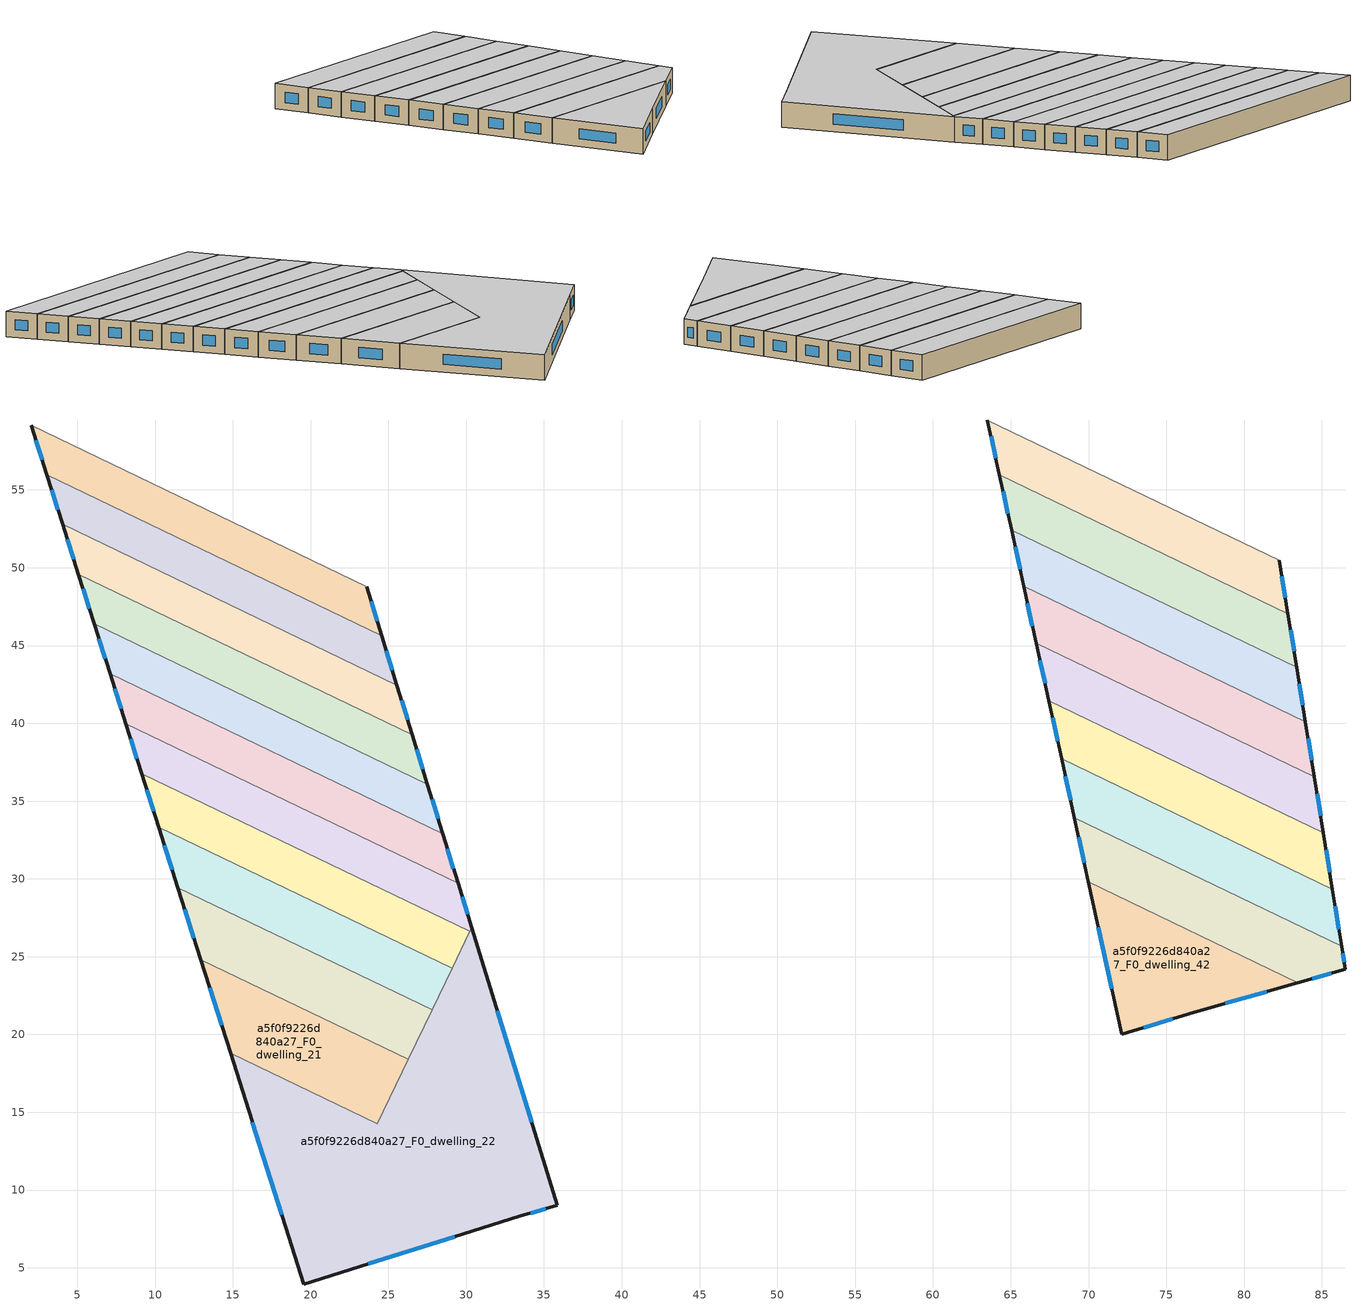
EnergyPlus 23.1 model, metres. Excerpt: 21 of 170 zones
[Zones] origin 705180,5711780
a5f0f9226d840a27_F0_dwelling_11
 floor ground (EU_floor_Construction): 23.6,48.79 24.57,45.62 3.05,55.97 2.04,59.16 z0
 wall outside (EU_wall_Construction): 24.57,45.62 23.6,48.79 / 2.04,59.16 3.05,55.97 z0:3
 wall to a5f0f9226d840a27_F0_dwelling_10 (EU_wall_Construction): 23.6,48.79 2.04,59.16 z0:3
 wall to a5f0f9226d840a27_F0_dwelling_12 (EU_wall_Construction): 3.05,55.97 24.57,45.62 z0:3
 window (EU_Window_Construction): 24.28,46.57 23.89,47.84 / 2.34,58.21 2.74,56.93 z0.9:2.1
 ceiling to a5f0f9226d840a27_F1_dwelling_11 (EU_floor_Construction): 24.57,45.62 23.6,48.79 2.04,59.16 3.05,55.97 z3
a5f0f9226d840a27_F0_dwelling_12
 floor ground (EU_floor_Construction): 24.57,45.62 25.55,42.45 4.06,52.79 3.05,55.97 z0
 wall outside (EU_wall_Construction): 25.55,42.45 24.57,45.62 / 3.05,55.97 4.06,52.79 z0:3
 wall to a5f0f9226d840a27_F0_dwelling_13 (EU_wall_Construction): 4.06,52.79 25.55,42.45 z0:3
 window (EU_Window_Construction): 25.26,43.4 24.87,44.67 / 3.35,55.02 3.76,53.74 z0.9:2.1
 ceiling to a5f0f9226d840a27_F1_dwelling_12 (EU_floor_Construction): 25.55,42.45 24.57,45.62 3.05,55.97 4.06,52.79 z3
a5f0f9226d840a27_F0_dwelling_13
 floor ground (EU_floor_Construction): 25.55,42.45 26.53,39.27 5.07,49.59 4.06,52.79 z0
 wall outside (EU_wall_Construction): 26.53,39.27 25.55,42.45 / 4.06,52.79 5.07,49.59 z0:3
 wall to a5f0f9226d840a27_F0_dwelling_14 (EU_wall_Construction): 5.07,49.59 26.53,39.27 z0:3
 window (EU_Window_Construction): 26.24,40.22 25.84,41.5 / 4.36,51.83 4.77,50.55 z0.9:2.1
 ceiling to a5f0f9226d840a27_F1_dwelling_13 (EU_floor_Construction): 26.53,39.27 25.55,42.45 4.06,52.79 5.07,49.59 z3
a5f0f9226d840a27_F0_dwelling_14
 floor ground (EU_floor_Construction): 26.53,39.27 27.51,36.09 6.09,46.39 5.07,49.59 z0
 wall outside (EU_wall_Construction): 27.51,36.09 26.53,39.27 / 5.07,49.59 6.09,46.39 z0:3
 wall to a5f0f9226d840a27_F0_dwelling_15 (EU_wall_Construction): 6.09,46.39 27.51,36.09 z0:3
 window (EU_Window_Construction): 27.22,37.04 26.82,38.32 / 5.38,48.64 5.78,47.35 z0.9:2.1
 ceiling to a5f0f9226d840a27_F1_dwelling_14 (EU_floor_Construction): 27.51,36.09 26.53,39.27 5.07,49.59 6.09,46.39 z3
a5f0f9226d840a27_F0_dwelling_15
 floor ground (EU_floor_Construction): 27.51,36.09 28.49,32.9 7.1,43.19 6.09,46.39 z0
 wall outside (EU_wall_Construction): 28.49,32.9 27.51,36.09 / 6.09,46.39 7.1,43.19 z0:3
 wall to a5f0f9226d840a27_F0_dwelling_16 (EU_wall_Construction): 7.1,43.19 28.49,32.9 z0:3
 window (EU_Window_Construction): 28.2,33.85 27.8,35.13 / 6.39,45.43 6.8,44.15 z0.9:2.1
 ceiling to a5f0f9226d840a27_F1_dwelling_15 (EU_floor_Construction): 28.49,32.9 27.51,36.09 6.09,46.39 7.1,43.19 z3
a5f0f9226d840a27_F0_dwelling_16
 floor ground (EU_floor_Construction): 28.49,32.9 29.47,29.71 8.12,39.98 7.1,43.19 z0
 wall outside (EU_wall_Construction): 29.47,29.71 28.49,32.9 / 7.1,43.19 8.12,39.98 z0:3
 wall to a5f0f9226d840a27_F0_dwelling_17 (EU_wall_Construction): 8.12,39.98 29.47,29.71 z0:3
 window (EU_Window_Construction): 29.18,30.66 28.79,31.94 / 7.41,42.23 7.82,40.94 z0.9:2.1
 ceiling to a5f0f9226d840a27_F1_dwelling_16 (EU_floor_Construction): 29.47,29.71 28.49,32.9 7.1,43.19 8.12,39.98 z3
a5f0f9226d840a27_F0_dwelling_17
 floor ground (EU_floor_Construction): 29.47,29.71 30.35,26.87 30.23,26.62 9.14,36.76 8.12,39.98 z0
 wall outside (EU_wall_Construction): 8.12,39.98 9.14,36.76 / 30.35,26.87 29.47,29.71 z0:3
 wall to a5f0f9226d840a27_F0_dwelling_22 (EU_wall_Construction): 30.23,26.62 30.35,26.87 z0:3
 wall to a5f0f9226d840a27_F0_dwelling_18 (EU_wall_Construction): 9.14,36.76 30.23,26.62 z0:3
 window (EU_Window_Construction): 8.43,39.02 8.84,37.73 / 30.09,27.72 29.74,28.86 z0.9:2.1
 ceiling to a5f0f9226d840a27_F1_dwelling_17 (EU_floor_Construction): 30.23,26.62 30.35,26.87 29.47,29.71 8.12,39.98 9.14,36.76 z3
a5f0f9226d840a27_F0_dwelling_18
 floor ground (EU_floor_Construction): 30.23,26.62 29.09,24.26 10.23,33.33 9.14,36.76 z0
 wall outside (EU_wall_Construction): 9.14,36.76 10.23,33.33 z0:3
 wall to a5f0f9226d840a27_F0_dwelling_19 (EU_wall_Construction): 10.23,33.33 29.09,24.26 z0:3
 wall to a5f0f9226d840a27_F0_dwelling_22 (EU_wall_Construction): 29.1,24.26 30.23,26.62 z0:3
 window (EU_Window_Construction): 9.47,35.74 9.91,34.36 z0.9:2.1
 ceiling to a5f0f9226d840a27_F1_dwelling_18 (EU_floor_Construction): 29.09,24.26 30.23,26.62 9.14,36.76 10.23,33.33 z3
a5f0f9226d840a27_F0_dwelling_19
 floor ground (EU_floor_Construction): 29.09,24.26 27.81,21.58 11.47,29.43 10.23,33.33 z0
 wall outside (EU_wall_Construction): 10.23,33.33 11.47,29.43 z0:3
 wall to a5f0f9226d840a27_F0_dwelling_20 (EU_wall_Construction): 11.47,29.43 27.81,21.58 z0:3
 wall to a5f0f9226d840a27_F0_dwelling_22 (EU_wall_Construction): 27.8,21.58 29.09,24.26 z0:3
 window (EU_Window_Construction): 10.6,32.16 11.1,30.6 z0.9:2.1
 ceiling to a5f0f9226d840a27_F1_dwelling_19 (EU_floor_Construction): 27.81,21.58 29.09,24.26 10.23,33.33 11.47,29.43 z3
a5f0f9226d840a27_F0_dwelling_20
 floor ground (EU_floor_Construction): 27.81,21.58 26.28,18.39 12.94,24.81 11.47,29.43 z0
 wall outside (EU_wall_Construction): 11.47,29.43 12.94,24.81 z0:3
 wall to a5f0f9226d840a27_F0_dwelling_21 (EU_wall_Construction): 12.94,24.81 26.28,18.39 z0:3
 wall to a5f0f9226d840a27_F0_dwelling_22 (EU_wall_Construction): 26.28,18.39 27.8,21.57 z0:3
 window (EU_Window_Construction): 11.91,28.05 12.5,26.19 z0.9:2.1
 ceiling to a5f0f9226d840a27_F1_dwelling_20 (EU_floor_Construction): 26.28,18.39 27.81,21.58 11.47,29.43 12.94,24.81 z3
a5f0f9226d840a27_F0_dwelling_21
 floor ground (EU_floor_Construction): 26.28,18.39 24.28,14.25 14.85,18.79 12.94,24.81 z0
 wall outside (EU_wall_Construction): 12.94,24.81 14.85,18.79 z0:3
 wall to a5f0f9226d840a27_F0_dwelling_22 (EU_wall_Construction): 14.85,18.79 24.28,14.25 26.27,18.39 z0:3
 window (EU_Window_Construction): 13.51,23.01 14.28,20.59 z0.9:2.1
 ceiling to a5f0f9226d840a27_F1_dwelling_21 (EU_floor_Construction): 24.28,14.25 26.28,18.39 12.94,24.81 14.85,18.79 z3
a5f0f9226d840a27_F0_dwelling_22
 floor ground (EU_floor_Construction): 30.35,26.87 35.85,9.02 33.41,8.31 19.56,3.96 14.85,18.79 24.28,14.25 30.23,26.62 z0
 wall outside (EU_wall_Construction): 14.85,18.79 19.56,3.96 33.41,8.31 35.85,9.02 30.35,26.87 z0:3
 window (EU_Window_Construction): 34.2,14.36 32,21.52 / 34.14,8.52 35.12,8.81 / 23.7,5.26 29.26,7.01 / 16.26,14.35 18.15,8.4 z0.9:2.1
 ceiling to a5f0f9226d840a27_F1_dwelling_22 (EU_floor_Construction): 33.41,8.31 35.85,9.02 30.35,26.87 30.23,26.62 24.28,14.25 14.85,18.79 19.56,3.96 z3
a5f0f9226d840a27_F0_dwelling_34
 floor ground (EU_floor_Construction): 82.27,50.47 82.82,47.05 64.27,55.98 63.5,59.5 z0
 wall outside (EU_wall_Construction): 63.5,59.5 64.27,55.98 / 82.82,47.05 82.27,50.47 z0:3
 wall to a5f0f9226d840a27_F0_dwelling_35 (EU_wall_Construction): 64.27,55.98 82.82,47.05 z0:3
 wall to a5f0f9226d840a27_F0_dwelling_33 (EU_wall_Construction): 82.27,50.47 63.5,59.5 z0:3
 window (EU_Window_Construction): 63.73,58.44 64.04,57.03 / 82.66,48.07 82.43,49.45 z0.9:2.1
 ceiling to a5f0f9226d840a27_F1_dwelling_34 (EU_floor_Construction): 82.82,47.05 82.27,50.47 63.5,59.5 64.27,55.98 z3
a5f0f9226d840a27_F0_dwelling_35
 floor ground (EU_floor_Construction): 82.82,47.05 83.38,43.6 65.05,52.42 64.27,55.98 z0
 wall outside (EU_wall_Construction): 64.27,55.98 65.05,52.42 / 83.38,43.6 82.82,47.05 z0:3
 wall to a5f0f9226d840a27_F0_dwelling_36 (EU_wall_Construction): 65.05,52.42 83.38,43.6 z0:3
 window (EU_Window_Construction): 64.51,54.91 64.82,53.48 / 83.21,44.63 82.99,46.02 z0.9:2.1
 ceiling to a5f0f9226d840a27_F1_dwelling_35 (EU_floor_Construction): 83.38,43.6 82.82,47.05 64.27,55.98 65.05,52.42 z3
a5f0f9226d840a27_F0_dwelling_36
 floor ground (EU_floor_Construction): 83.38,43.6 83.94,40.1 65.84,48.81 65.05,52.42 z0
 wall outside (EU_wall_Construction): 65.05,52.42 65.84,48.81 / 83.94,40.1 83.38,43.6 z0:3
 wall to a5f0f9226d840a27_F0_dwelling_37 (EU_wall_Construction): 65.84,48.81 83.94,40.1 z0:3
 window (EU_Window_Construction): 65.29,51.34 65.6,49.89 / 83.77,41.15 83.55,42.55 z0.9:2.1
 ceiling to a5f0f9226d840a27_F1_dwelling_36 (EU_floor_Construction): 83.94,40.1 83.38,43.6 65.05,52.42 65.84,48.81 z3
a5f0f9226d840a27_F0_dwelling_37
 floor ground (EU_floor_Construction): 83.94,40.1 84.51,36.56 66.64,45.16 65.84,48.81 z0
 wall outside (EU_wall_Construction): 65.84,48.81 66.64,45.16 / 84.51,36.56 83.94,40.1 z0:3
 wall to a5f0f9226d840a27_F0_dwelling_38 (EU_wall_Construction): 66.64,45.16 84.51,36.56 z0:3
 window (EU_Window_Construction): 66.08,47.72 66.4,46.25 / 84.34,37.62 84.11,39.04 z0.9:2.1
 ceiling to a5f0f9226d840a27_F1_dwelling_37 (EU_floor_Construction): 84.51,36.56 83.94,40.1 65.84,48.81 66.64,45.16 z3
a5f0f9226d840a27_F0_dwelling_38
 floor ground (EU_floor_Construction): 84.51,36.56 85.09,32.97 67.45,41.46 66.64,45.16 z0
 wall outside (EU_wall_Construction): 66.64,45.16 67.45,41.46 / 85.09,32.97 84.51,36.56 z0:3
 wall to a5f0f9226d840a27_F0_dwelling_39 (EU_wall_Construction): 67.45,41.46 85.09,32.97 z0:3
 window (EU_Window_Construction): 66.88,44.05 67.2,42.57 / 84.92,34.05 84.69,35.49 z0.9:2.1
 ceiling to a5f0f9226d840a27_F1_dwelling_38 (EU_floor_Construction): 85.09,32.97 84.51,36.56 66.64,45.16 67.45,41.46 z3
a5f0f9226d840a27_F0_dwelling_39
 floor ground (EU_floor_Construction): 85.09,32.97 85.68,29.34 68.27,37.72 67.45,41.46 z0
 wall outside (EU_wall_Construction): 67.45,41.46 68.27,37.72 / 85.68,29.34 85.09,32.97 z0:3
 wall to a5f0f9226d840a27_F0_dwelling_40 (EU_wall_Construction): 68.27,37.72 85.68,29.34 z0:3
 window (EU_Window_Construction): 67.69,40.34 68.02,38.84 / 85.5,30.43 85.27,31.89 z0.9:2.1
 ceiling to a5f0f9226d840a27_F1_dwelling_39 (EU_floor_Construction): 85.68,29.34 85.09,32.97 67.45,41.46 68.27,37.72 z3
a5f0f9226d840a27_F0_dwelling_40
 floor ground (EU_floor_Construction): 85.68,29.34 86.27,25.66 69.1,33.92 68.27,37.72 z0
 wall outside (EU_wall_Construction): 68.27,37.72 69.1,33.92 / 86.27,25.66 85.68,29.34 z0:3
 wall to a5f0f9226d840a27_F0_dwelling_41 (EU_wall_Construction): 69.1,33.92 86.27,25.66 z0:3
 window (EU_Window_Construction): 68.51,36.58 68.85,35.06 / 86.1,26.76 85.86,28.24 z0.9:2.1
 ceiling to a5f0f9226d840a27_F1_dwelling_40 (EU_floor_Construction): 86.27,25.66 85.68,29.34 68.27,37.72 69.1,33.92 z3
a5f0f9226d840a27_F0_dwelling_41
 floor ground (EU_floor_Construction): 86.27,25.66 86.51,24.2 83.46,23.33 70,29.81 69.1,33.92 z0
 wall outside (EU_wall_Construction): 83.46,23.33 86.51,24.2 86.27,25.66 / 69.1,33.92 70,29.81 z0:3
 wall to a5f0f9226d840a27_F0_dwelling_42 (EU_wall_Construction): 70,29.81 83.46,23.33 z0:3
 window (EU_Window_Construction): 84.38,23.59 85.6,23.94 / 69.37,32.69 69.73,31.04 / 86.44,24.64 86.34,25.22 z0.9:2.1
 ceiling to a5f0f9226d840a27_F1_dwelling_41 (EU_floor_Construction): 86.51,24.2 86.27,25.66 69.1,33.92 70,29.81 83.46,23.33 z3
a5f0f9226d840a27_F0_dwelling_42
 floor ground (EU_floor_Construction): 83.46,23.33 76.81,21.42 72.14,20.02 70,29.81 z0
 wall outside (EU_wall_Construction): 70,29.81 72.14,20.02 76.81,21.42 83.46,23.33 z0:3
 window (EU_Window_Construction): 73.54,20.44 75.41,21 / 70.64,26.88 71.5,22.95 / 78.8,21.99 81.47,22.76 z0.9:2.1
 ceiling to a5f0f9226d840a27_F1_dwelling_42 (EU_floor_Construction): 83.46,23.33 70,29.81 72.14,20.02 76.81,21.42 z3
[Building]
EU S2 Campaign: North Axis=0; Terrain=City; Solar Distribution=FullExterior
[Site:Location]
London: Latitude=51.5; Longitude=-0.5; Time Zone=0; Elevation=25
[SizingPeriod:WeatherFileDays]
AnnualSizingPeriod: Begin Month=1; Begin Day of Month=1; End Month=12; End Day of Month=31; Day of Week for Start Day=Monday; Use Weather File Daylight Saving Period=No; Use Weather File Rain and Snow Indicators=No
[MATERIAL]
EU_InternalMass_Material: Roughness=MediumRough; Thickness=0.1; Conductivity=1; Density=1800; Specific Heat=900; Thermal Absorptance=0.9; Solar Absorptance=0.7; Visible Absorptance=0.7
[MATERIAL:NOMASS] Roughness=MediumRough; Thermal Absorptance=0.9; Solar Absorptance=0.7; Visible Absorptance=0.7
Name | Thermal Resistance
EU_wall_NoMass | 1.04674
EU_floor_NoMass | 2.04616
[WINDOWMATERIAL:SIMPLEGLAZINGSYSTEM]
EU_Window_SimpleGlazing: UFactor=4.25843; Solar Heat Gain Coefficient=0.85; Visible Transmittance=0.85
[CONSTRUCTION]
EU_wall_Construction: EU_wall_NoMass
EU_floor_Construction: EU_floor_NoMass
EU_Window_Construction: EU_Window_SimpleGlazing
EU_InternalMass_Construction: EU_InternalMass_Material
[ZONE] Type=1; Multiplier=1; Ceiling Height=autocalculate; Floor Area=autocalculate; Part of Total Floor Area=Yes
Name | Volume
a5f0f9226d840a27_F0_dwelling_11 | 174.298
a5f0f9226d840a27_F0_dwelling_12; a5f0f9226d840a27_F0_dwelling_17 | 174.341
a5f0f9226d840a27_F0_dwelling_13 | 174.336
a5f0f9226d840a27_F0_dwelling_14 | 174.311
a5f0f9226d840a27_F0_dwelling_15 | 174.346
a5f0f9226d840a27_F0_dwelling_16 | 174.319
a5f0f9226d840a27_F0_dwelling_18 | 174.305
a5f0f9226d840a27_F0_dwelling_19 | 174.352
a5f0f9226d840a27_F0_dwelling_20 | 174.293
a5f0f9226d840a27_F0_dwelling_21 | 174.355
a5f0f9226d840a27_F0_dwelling_22 | 658.81
a5f0f9226d840a27_F0_dwelling_34 | 176.281
a5f0f9226d840a27_F0_dwelling_35 | 176.267
a5f0f9226d840a27_F0_dwelling_36; a5f0f9226d840a27_F0_dwelling_42 | 176.265
a5f0f9226d840a27_F0_dwelling_37 | 176.211
a5f0f9226d840a27_F0_dwelling_38 | 176.283
a5f0f9226d840a27_F0_dwelling_39 | 176.244
a5f0f9226d840a27_F0_dwelling_40 | 176.251
a5f0f9226d840a27_F0_dwelling_41 | 176.262
[INTERNALMASS] Construction=EU_InternalMass_Construction
Name | Zone or ZoneList | Surface Area
a5f0f9226d840a27_F0_dwelling_11_EU_InternalMass | a5f0f9226d840a27_F0_dwelling_11 | 58.0995
a5f0f9226d840a27_F0_dwelling_12_EU_InternalMass | a5f0f9226d840a27_F0_dwelling_12 | 58.1136
a5f0f9226d840a27_F0_dwelling_13_EU_InternalMass | a5f0f9226d840a27_F0_dwelling_13 | 58.1118
a5f0f9226d840a27_F0_dwelling_14_EU_InternalMass | a5f0f9226d840a27_F0_dwelling_14 | 58.1037
a5f0f9226d840a27_F0_dwelling_15_EU_InternalMass | a5f0f9226d840a27_F0_dwelling_15 | 58.1159
a5f0f9226d840a27_F0_dwelling_16_EU_InternalMass | a5f0f9226d840a27_F0_dwelling_16 | 58.1064
a5f0f9226d840a27_F0_dwelling_17_EU_InternalMass | a5f0f9226d840a27_F0_dwelling_17 | 58.1135
a5f0f9226d840a27_F0_dwelling_18_EU_InternalMass | a5f0f9226d840a27_F0_dwelling_18 | 58.1019
a5f0f9226d840a27_F0_dwelling_19_EU_InternalMass | a5f0f9226d840a27_F0_dwelling_19 | 58.1175
a5f0f9226d840a27_F0_dwelling_20_EU_InternalMass | a5f0f9226d840a27_F0_dwelling_20 | 58.0981
a5f0f9226d840a27_F0_dwelling_21_EU_InternalMass | a5f0f9226d840a27_F0_dwelling_21 | 58.1181
a5f0f9226d840a27_F0_dwelling_22_EU_InternalMass | a5f0f9226d840a27_F0_dwelling_22 | 219.598
a5f0f9226d840a27_F0_dwelling_34_EU_InternalMass | a5f0f9226d840a27_F0_dwelling_34 | 58.7604
a5f0f9226d840a27_F0_dwelling_35_EU_InternalMass | a5f0f9226d840a27_F0_dwelling_35 | 58.7553
a5f0f9226d840a27_F0_dwelling_36_EU_InternalMass | a5f0f9226d840a27_F0_dwelling_36 | 58.7551
a5f0f9226d840a27_F0_dwelling_37_EU_InternalMass | a5f0f9226d840a27_F0_dwelling_37 | 58.7367
a5f0f9226d840a27_F0_dwelling_38_EU_InternalMass | a5f0f9226d840a27_F0_dwelling_38 | 58.7614
a5f0f9226d840a27_F0_dwelling_39_EU_InternalMass | a5f0f9226d840a27_F0_dwelling_39 | 58.7482
a5f0f9226d840a27_F0_dwelling_40_EU_InternalMass | a5f0f9226d840a27_F0_dwelling_40 | 58.7505
a5f0f9226d840a27_F0_dwelling_41_EU_InternalMass | a5f0f9226d840a27_F0_dwelling_41 | 58.7538
a5f0f9226d840a27_F0_dwelling_42_EU_InternalMass | a5f0f9226d840a27_F0_dwelling_42 | 58.7548
[OTHEREQUIPMENT] Fuel Type=Electricity; Design Level Calculation Method=Watts/Area; Power per Zone Floor Area=1; Fraction Latent=0; Fraction Radiant=0; Fraction Lost=0; Carbon Dioxide Generation Rate=0; EndUse Subcategory=EU_Step8_InternalGains
Name | Zone or ZoneList or Space or SpaceList | Schedule
EU_Step8_InternalGain_a5f0f9226d840a27_F0_dwelling_11_f000 | a5f0f9226d840a27_F0_dwelling_11 | EU_Step8_GainSchedule_a5f0f9226d840a27_F0_dwelling_11_f000
EU_Step8_InternalGain_a5f0f9226d840a27_F0_dwelling_12_f000 | a5f0f9226d840a27_F0_dwelling_12 | EU_Step8_GainSchedule_a5f0f9226d840a27_F0_dwelling_12_f000
EU_Step8_InternalGain_a5f0f9226d840a27_F0_dwelling_13_f000 | a5f0f9226d840a27_F0_dwelling_13 | EU_Step8_GainSchedule_a5f0f9226d840a27_F0_dwelling_13_f000
EU_Step8_InternalGain_a5f0f9226d840a27_F0_dwelling_14_f000 | a5f0f9226d840a27_F0_dwelling_14 | EU_Step8_GainSchedule_a5f0f9226d840a27_F0_dwelling_14_f000
EU_Step8_InternalGain_a5f0f9226d840a27_F0_dwelling_15_f000 | a5f0f9226d840a27_F0_dwelling_15 | EU_Step8_GainSchedule_a5f0f9226d840a27_F0_dwelling_15_f000
EU_Step8_InternalGain_a5f0f9226d840a27_F0_dwelling_16_f000 | a5f0f9226d840a27_F0_dwelling_16 | EU_Step8_GainSchedule_a5f0f9226d840a27_F0_dwelling_16_f000
EU_Step8_InternalGain_a5f0f9226d840a27_F0_dwelling_17_f000 | a5f0f9226d840a27_F0_dwelling_17 | EU_Step8_GainSchedule_a5f0f9226d840a27_F0_dwelling_17_f000
EU_Step8_InternalGain_a5f0f9226d840a27_F0_dwelling_18_f000 | a5f0f9226d840a27_F0_dwelling_18 | EU_Step8_GainSchedule_a5f0f9226d840a27_F0_dwelling_18_f000
EU_Step8_InternalGain_a5f0f9226d840a27_F0_dwelling_19_f000 | a5f0f9226d840a27_F0_dwelling_19 | EU_Step8_GainSchedule_a5f0f9226d840a27_F0_dwelling_19_f000
EU_Step8_InternalGain_a5f0f9226d840a27_F0_dwelling_20_f000 | a5f0f9226d840a27_F0_dwelling_20 | EU_Step8_GainSchedule_a5f0f9226d840a27_F0_dwelling_20_f000
EU_Step8_InternalGain_a5f0f9226d840a27_F0_dwelling_21_f000 | a5f0f9226d840a27_F0_dwelling_21 | EU_Step8_GainSchedule_a5f0f9226d840a27_F0_dwelling_21_f000
EU_Step8_InternalGain_a5f0f9226d840a27_F0_dwelling_22_f000 | a5f0f9226d840a27_F0_dwelling_22 | EU_Step8_GainSchedule_a5f0f9226d840a27_F0_dwelling_22_f000
EU_Step8_InternalGain_a5f0f9226d840a27_F0_dwelling_34_f000 | a5f0f9226d840a27_F0_dwelling_34 | EU_Step8_GainSchedule_a5f0f9226d840a27_F0_dwelling_34_f000
EU_Step8_InternalGain_a5f0f9226d840a27_F0_dwelling_35_f000 | a5f0f9226d840a27_F0_dwelling_35 | EU_Step8_GainSchedule_a5f0f9226d840a27_F0_dwelling_35_f000
EU_Step8_InternalGain_a5f0f9226d840a27_F0_dwelling_36_f000 | a5f0f9226d840a27_F0_dwelling_36 | EU_Step8_GainSchedule_a5f0f9226d840a27_F0_dwelling_36_f000
EU_Step8_InternalGain_a5f0f9226d840a27_F0_dwelling_37_f000 | a5f0f9226d840a27_F0_dwelling_37 | EU_Step8_GainSchedule_a5f0f9226d840a27_F0_dwelling_37_f000
EU_Step8_InternalGain_a5f0f9226d840a27_F0_dwelling_38_f000 | a5f0f9226d840a27_F0_dwelling_38 | EU_Step8_GainSchedule_a5f0f9226d840a27_F0_dwelling_38_f000
EU_Step8_InternalGain_a5f0f9226d840a27_F0_dwelling_39_f000 | a5f0f9226d840a27_F0_dwelling_39 | EU_Step8_GainSchedule_a5f0f9226d840a27_F0_dwelling_39_f000
EU_Step8_InternalGain_a5f0f9226d840a27_F0_dwelling_40_f000 | a5f0f9226d840a27_F0_dwelling_40 | EU_Step8_GainSchedule_a5f0f9226d840a27_F0_dwelling_40_f000
EU_Step8_InternalGain_a5f0f9226d840a27_F0_dwelling_41_f000 | a5f0f9226d840a27_F0_dwelling_41 | EU_Step8_GainSchedule_a5f0f9226d840a27_F0_dwelling_41_f000
EU_Step8_InternalGain_a5f0f9226d840a27_F0_dwelling_42_f000 | a5f0f9226d840a27_F0_dwelling_42 | EU_Step8_GainSchedule_a5f0f9226d840a27_F0_dwelling_42_f000
[ZONEVENTILATION:DESIGNFLOWRATE] Schedule=EU_AlwaysOn; Design Flow Rate Calculation Method=AirChanges/Hour; Air Changes per Hour=0.488719; Ventilation Type=Natural; Fan Pressure Rise=0; Fan Total Efficiency=1; Constant Term Coefficient=1; Temperature Term Coefficient=0; Velocity Term Coefficient=0; Velocity Squared Term Coefficient=0; Minimum Indoor Temperature=-100; Maximum Indoor Temperature=100; Delta Temperature=-100; Minimum Outdoor Temperature=-100; Maximum Outdoor Temperature=100; Maximum Wind Speed=40
Name | Zone or ZoneList or Space or SpaceList
EU_ConstantAir_a5f0f9226d840a27_F0_dwelling_11 | a5f0f9226d840a27_F0_dwelling_11
EU_ConstantAir_a5f0f9226d840a27_F0_dwelling_12 | a5f0f9226d840a27_F0_dwelling_12
EU_ConstantAir_a5f0f9226d840a27_F0_dwelling_13 | a5f0f9226d840a27_F0_dwelling_13
EU_ConstantAir_a5f0f9226d840a27_F0_dwelling_14 | a5f0f9226d840a27_F0_dwelling_14
EU_ConstantAir_a5f0f9226d840a27_F0_dwelling_15 | a5f0f9226d840a27_F0_dwelling_15
EU_ConstantAir_a5f0f9226d840a27_F0_dwelling_16 | a5f0f9226d840a27_F0_dwelling_16
EU_ConstantAir_a5f0f9226d840a27_F0_dwelling_17 | a5f0f9226d840a27_F0_dwelling_17
EU_ConstantAir_a5f0f9226d840a27_F0_dwelling_18 | a5f0f9226d840a27_F0_dwelling_18
EU_ConstantAir_a5f0f9226d840a27_F0_dwelling_19 | a5f0f9226d840a27_F0_dwelling_19
EU_ConstantAir_a5f0f9226d840a27_F0_dwelling_20 | a5f0f9226d840a27_F0_dwelling_20
EU_ConstantAir_a5f0f9226d840a27_F0_dwelling_21 | a5f0f9226d840a27_F0_dwelling_21
EU_ConstantAir_a5f0f9226d840a27_F0_dwelling_22 | a5f0f9226d840a27_F0_dwelling_22
EU_ConstantAir_a5f0f9226d840a27_F0_dwelling_34 | a5f0f9226d840a27_F0_dwelling_34
EU_ConstantAir_a5f0f9226d840a27_F0_dwelling_35 | a5f0f9226d840a27_F0_dwelling_35
EU_ConstantAir_a5f0f9226d840a27_F0_dwelling_36 | a5f0f9226d840a27_F0_dwelling_36
EU_ConstantAir_a5f0f9226d840a27_F0_dwelling_37 | a5f0f9226d840a27_F0_dwelling_37
EU_ConstantAir_a5f0f9226d840a27_F0_dwelling_38 | a5f0f9226d840a27_F0_dwelling_38
EU_ConstantAir_a5f0f9226d840a27_F0_dwelling_39 | a5f0f9226d840a27_F0_dwelling_39
EU_ConstantAir_a5f0f9226d840a27_F0_dwelling_40 | a5f0f9226d840a27_F0_dwelling_40
EU_ConstantAir_a5f0f9226d840a27_F0_dwelling_41 | a5f0f9226d840a27_F0_dwelling_41
EU_ConstantAir_a5f0f9226d840a27_F0_dwelling_42 | a5f0f9226d840a27_F0_dwelling_42
[HVACTEMPLATE:THERMOSTAT] Constant Heating Setpoint=20; Constant Cooling Setpoint=50
EU_HeatOnly_a5f0f9226d840a27_F0_dwelling_0; EU_HeatOnly_a5f0f9226d840a27_F0_dwelling_1; EU_HeatOnly_a5f0f9226d840a27_F0_dwelling_2; EU_HeatOnly_a5f0f9226d840a27_F0_dwelling_3; EU_HeatOnly_a5f0f9226d840a27_F0_dwelling_4; EU_HeatOnly_a5f0f9226d840a27_F0_dwelling_5; EU_HeatOnly_a5f0f9226d840a27_F0_dwelling_6; EU_HeatOnly_a5f0f9226d840a27_F0_dwelling_7; EU_HeatOnly_a5f0f9226d840a27_F0_dwelling_8; EU_HeatOnly_a5f0f9226d840a27_F0_dwelling_9; EU_HeatOnly_a5f0f9226d840a27_F0_dwelling_10; EU_HeatOnly_a5f0f9226d840a27_F0_dwelling_11; EU_HeatOnly_a5f0f9226d840a27_F0_dwelling_12; EU_HeatOnly_a5f0f9226d840a27_F0_dwelling_13; EU_HeatOnly_a5f0f9226d840a27_F0_dwelling_14; EU_HeatOnly_a5f0f9226d840a27_F0_dwelling_15; EU_HeatOnly_a5f0f9226d840a27_F0_dwelling_16; EU_HeatOnly_a5f0f9226d840a27_F0_dwelling_17; EU_HeatOnly_a5f0f9226d840a27_F0_dwelling_18; EU_HeatOnly_a5f0f9226d840a27_F0_dwelling_19; EU_HeatOnly_a5f0f9226d840a27_F0_dwelling_20; EU_HeatOnly_a5f0f9226d840a27_F0_dwelling_21; EU_HeatOnly_a5f0f9226d840a27_F0_dwelling_22; EU_HeatOnly_a5f0f9226d840a27_F0_dwelling_23; EU_HeatOnly_a5f0f9226d840a27_F0_dwelling_24; EU_HeatOnly_a5f0f9226d840a27_F0_dwelling_25; EU_HeatOnly_a5f0f9226d840a27_F0_dwelling_26; EU_HeatOnly_a5f0f9226d840a27_F0_dwelling_27; EU_HeatOnly_a5f0f9226d840a27_F0_dwelling_28; EU_HeatOnly_a5f0f9226d840a27_F0_dwelling_29; EU_HeatOnly_a5f0f9226d840a27_F0_dwelling_30; EU_HeatOnly_a5f0f9226d840a27_F0_dwelling_31; EU_HeatOnly_a5f0f9226d840a27_F0_dwelling_32; EU_HeatOnly_a5f0f9226d840a27_F0_dwelling_33; EU_HeatOnly_a5f0f9226d840a27_F0_dwelling_34; EU_HeatOnly_a5f0f9226d840a27_F0_dwelling_35; EU_HeatOnly_a5f0f9226d840a27_F0_dwelling_36; EU_HeatOnly_a5f0f9226d840a27_F0_dwelling_37; EU_HeatOnly_a5f0f9226d840a27_F0_dwelling_38; EU_HeatOnly_a5f0f9226d840a27_F0_dwelling_39; EU_HeatOnly_a5f0f9226d840a27_F0_dwelling_40; EU_HeatOnly_a5f0f9226d840a27_F0_dwelling_41; EU_HeatOnly_a5f0f9226d840a27_F0_dwelling_42; EU_HeatOnly_a5f0f9226d840a27_F1_dwelling_0; EU_HeatOnly_a5f0f9226d840a27_F1_dwelling_1; EU_HeatOnly_a5f0f9226d840a27_F1_dwelling_2; EU_HeatOnly_a5f0f9226d840a27_F1_dwelling_3; EU_HeatOnly_a5f0f9226d840a27_F1_dwelling_4; EU_HeatOnly_a5f0f9226d840a27_F1_dwelling_5; EU_HeatOnly_a5f0f9226d840a27_F1_dwelling_6; EU_HeatOnly_a5f0f9226d840a27_F1_dwelling_7; EU_HeatOnly_a5f0f9226d840a27_F1_dwelling_8; EU_HeatOnly_a5f0f9226d840a27_F1_dwelling_9; EU_HeatOnly_a5f0f9226d840a27_F1_dwelling_10; EU_HeatOnly_a5f0f9226d840a27_F1_dwelling_11; EU_HeatOnly_a5f0f9226d840a27_F1_dwelling_12; EU_HeatOnly_a5f0f9226d840a27_F1_dwelling_13; EU_HeatOnly_a5f0f9226d840a27_F1_dwelling_14; EU_HeatOnly_a5f0f9226d840a27_F1_dwelling_15; EU_HeatOnly_a5f0f9226d840a27_F1_dwelling_16; EU_HeatOnly_a5f0f9226d840a27_F1_dwelling_17; EU_HeatOnly_a5f0f9226d840a27_F1_dwelling_18; EU_HeatOnly_a5f0f9226d840a27_F1_dwelling_19; EU_HeatOnly_a5f0f9226d840a27_F1_dwelling_20; EU_HeatOnly_a5f0f9226d840a27_F1_dwelling_21; EU_HeatOnly_a5f0f9226d840a27_F1_dwelling_22; EU_HeatOnly_a5f0f9226d840a27_F1_dwelling_23; EU_HeatOnly_a5f0f9226d840a27_F1_dwelling_24; EU_HeatOnly_a5f0f9226d840a27_F1_dwelling_25; EU_HeatOnly_a5f0f9226d840a27_F1_dwelling_26; EU_HeatOnly_a5f0f9226d840a27_F1_dwelling_27; EU_HeatOnly_a5f0f9226d840a27_F1_dwelling_28; EU_HeatOnly_a5f0f9226d840a27_F1_dwelling_29; EU_HeatOnly_a5f0f9226d840a27_F1_dwelling_30; EU_HeatOnly_a5f0f9226d840a27_F1_dwelling_31; EU_HeatOnly_a5f0f9226d840a27_F1_dwelling_32; EU_HeatOnly_a5f0f9226d840a27_F1_dwelling_33; EU_HeatOnly_a5f0f9226d840a27_F1_dwelling_34; EU_HeatOnly_a5f0f9226d840a27_F1_dwelling_35; EU_HeatOnly_a5f0f9226d840a27_F1_dwelling_36; EU_HeatOnly_a5f0f9226d840a27_F1_dwelling_37; EU_HeatOnly_a5f0f9226d840a27_F1_dwelling_38; EU_HeatOnly_a5f0f9226d840a27_F1_dwelling_39; EU_HeatOnly_a5f0f9226d840a27_F1_dwelling_40; EU_HeatOnly_a5f0f9226d840a27_F1_dwelling_41; EU_HeatOnly_a5f0f9226d840a27_F1_dwelling_42; EU_HeatOnly_a5f0f9226d840a27_F2_dwelling_0; EU_HeatOnly_a5f0f9226d840a27_F2_dwelling_1; EU_HeatOnly_a5f0f9226d840a27_F2_dwelling_2; EU_HeatOnly_a5f0f9226d840a27_F2_dwelling_3; EU_HeatOnly_a5f0f9226d840a27_F2_dwelling_4; EU_HeatOnly_a5f0f9226d840a27_F2_dwelling_5; EU_HeatOnly_a5f0f9226d840a27_F2_dwelling_6; EU_HeatOnly_a5f0f9226d840a27_F2_dwelling_7; EU_HeatOnly_a5f0f9226d840a27_F2_dwelling_8; EU_HeatOnly_a5f0f9226d840a27_F2_dwelling_9; EU_HeatOnly_a5f0f9226d840a27_F2_dwelling_10; EU_HeatOnly_a5f0f9226d840a27_F2_dwelling_11; EU_HeatOnly_a5f0f9226d840a27_F2_dwelling_12; EU_HeatOnly_a5f0f9226d840a27_F2_dwelling_13; EU_HeatOnly_a5f0f9226d840a27_F2_dwelling_14; EU_HeatOnly_a5f0f9226d840a27_F2_dwelling_15; EU_HeatOnly_a5f0f9226d840a27_F2_dwelling_16; EU_HeatOnly_a5f0f9226d840a27_F2_dwelling_17; EU_HeatOnly_a5f0f9226d840a27_F2_dwelling_18; EU_HeatOnly_a5f0f9226d840a27_F2_dwelling_19; EU_HeatOnly_a5f0f9226d840a27_F2_dwelling_20; EU_HeatOnly_a5f0f9226d840a27_F2_dwelling_21; EU_HeatOnly_a5f0f9226d840a27_F2_dwelling_22; EU_HeatOnly_a5f0f9226d840a27_F2_dwelling_23; EU_HeatOnly_a5f0f9226d840a27_F2_dwelling_24; EU_HeatOnly_a5f0f9226d840a27_F2_dwelling_25; EU_HeatOnly_a5f0f9226d840a27_F2_dwelling_26; EU_HeatOnly_a5f0f9226d840a27_F2_dwelling_27; EU_HeatOnly_a5f0f9226d840a27_F2_dwelling_28; EU_HeatOnly_a5f0f9226d840a27_F2_dwelling_29; EU_HeatOnly_a5f0f9226d840a27_F2_dwelling_30; EU_HeatOnly_a5f0f9226d840a27_F2_dwelling_31; EU_HeatOnly_a5f0f9226d840a27_F2_dwelling_32; EU_HeatOnly_a5f0f9226d840a27_F2_dwelling_33; EU_HeatOnly_a5f0f9226d840a27_F2_dwelling_34; EU_HeatOnly_a5f0f9226d840a27_F2_dwelling_35; EU_HeatOnly_a5f0f9226d840a27_F2_dwelling_36; EU_HeatOnly_a5f0f9226d840a27_F2_dwelling_37; EU_HeatOnly_a5f0f9226d840a27_F2_dwelling_38; EU_HeatOnly_a5f0f9226d840a27_F2_dwelling_39; EU_HeatOnly_a5f0f9226d840a27_F2_dwelling_40; EU_HeatOnly_a5f0f9226d840a27_F2_dwelling_41; EU_HeatOnly_a5f0f9226d840a27_F3_dwelling_0; EU_HeatOnly_a5f0f9226d840a27_F3_dwelling_1; EU_HeatOnly_a5f0f9226d840a27_F3_dwelling_2; EU_HeatOnly_a5f0f9226d840a27_F3_dwelling_3; EU_HeatOnly_a5f0f9226d840a27_F3_dwelling_4; EU_HeatOnly_a5f0f9226d840a27_F3_dwelling_5; EU_HeatOnly_a5f0f9226d840a27_F3_dwelling_6; EU_HeatOnly_a5f0f9226d840a27_F3_dwelling_7; EU_HeatOnly_a5f0f9226d840a27_F3_dwelling_8; EU_HeatOnly_a5f0f9226d840a27_F3_dwelling_9; EU_HeatOnly_a5f0f9226d840a27_F3_dwelling_10; EU_HeatOnly_a5f0f9226d840a27_F3_dwelling_11; EU_HeatOnly_a5f0f9226d840a27_F3_dwelling_12; EU_HeatOnly_a5f0f9226d840a27_F3_dwelling_13; EU_HeatOnly_a5f0f9226d840a27_F3_dwelling_14; EU_HeatOnly_a5f0f9226d840a27_F3_dwelling_15; EU_HeatOnly_a5f0f9226d840a27_F3_dwelling_16; EU_HeatOnly_a5f0f9226d840a27_F3_dwelling_17; EU_HeatOnly_a5f0f9226d840a27_F3_dwelling_18; EU_HeatOnly_a5f0f9226d840a27_F3_dwelling_19; EU_HeatOnly_a5f0f9226d840a27_F3_dwelling_20; EU_HeatOnly_a5f0f9226d840a27_F3_dwelling_21; EU_HeatOnly_a5f0f9226d840a27_F3_dwelling_22; EU_HeatOnly_a5f0f9226d840a27_F3_dwelling_23; EU_HeatOnly_a5f0f9226d840a27_F3_dwelling_24; EU_HeatOnly_a5f0f9226d840a27_F3_dwelling_25; EU_HeatOnly_a5f0f9226d840a27_F3_dwelling_26; EU_HeatOnly_a5f0f9226d840a27_F3_dwelling_27; EU_HeatOnly_a5f0f9226d840a27_F3_dwelling_28; EU_HeatOnly_a5f0f9226d840a27_F3_dwelling_29; EU_HeatOnly_a5f0f9226d840a27_F3_dwelling_30; EU_HeatOnly_a5f0f9226d840a27_F3_dwelling_31; EU_HeatOnly_a5f0f9226d840a27_F3_dwelling_32; EU_HeatOnly_a5f0f9226d840a27_F3_dwelling_33; EU_HeatOnly_a5f0f9226d840a27_F3_dwelling_34; EU_HeatOnly_a5f0f9226d840a27_F3_dwelling_35; EU_HeatOnly_a5f0f9226d840a27_F3_dwelling_36; EU_HeatOnly_a5f0f9226d840a27_F3_dwelling_37; EU_HeatOnly_a5f0f9226d840a27_F3_dwelling_38; EU_HeatOnly_a5f0f9226d840a27_F3_dwelling_39; EU_HeatOnly_a5f0f9226d840a27_F3_dwelling_40; EU_HeatOnly_a5f0f9226d840a27_F3_dwelling_41
[HVACTEMPLATE:ZONE:IDEALLOADSAIRSYSTEM] System Availability Schedule=EU_AlwaysOn; Maximum Heating Supply Air Temperature=50; Minimum Cooling Supply Air Temperature=13; Maximum Heating Supply Air Humidity Ratio=0.0156; Minimum Cooling Supply Air Humidity Ratio=0.0077; Heating Limit=NoLimit; Cooling Limit=NoLimit; Heating Availability Schedule=EU_AlwaysOn; Cooling Availability Schedule=EU_CoolingOff; Dehumidification Control Type=ConstantSensibleHeatRatio; Cooling Sensible Heat Ratio=0.7; Dehumidification Setpoint=60; Humidification Control Type=None; Humidification Setpoint=30; Outdoor Air Method=None; Outdoor Air Flow Rate per Person=0.00944; Outdoor Air Flow Rate per Zone Floor Area=0; Outdoor Air Flow Rate per Zone=0; Demand Controlled Ventilation Type=None; Outdoor Air Economizer Type=NoEconomizer; Heat Recovery Type=None; Sensible Heat Recovery Effectiveness=0.7; Latent Heat Recovery Effectiveness=0.65
Name | Template Thermostat
a5f0f9226d840a27_F0_dwelling_11 | EU_HeatOnly_a5f0f9226d840a27_F0_dwelling_11
a5f0f9226d840a27_F0_dwelling_12 | EU_HeatOnly_a5f0f9226d840a27_F0_dwelling_12
a5f0f9226d840a27_F0_dwelling_13 | EU_HeatOnly_a5f0f9226d840a27_F0_dwelling_13
a5f0f9226d840a27_F0_dwelling_14 | EU_HeatOnly_a5f0f9226d840a27_F0_dwelling_14
a5f0f9226d840a27_F0_dwelling_15 | EU_HeatOnly_a5f0f9226d840a27_F0_dwelling_15
a5f0f9226d840a27_F0_dwelling_16 | EU_HeatOnly_a5f0f9226d840a27_F0_dwelling_16
a5f0f9226d840a27_F0_dwelling_17 | EU_HeatOnly_a5f0f9226d840a27_F0_dwelling_17
a5f0f9226d840a27_F0_dwelling_18 | EU_HeatOnly_a5f0f9226d840a27_F0_dwelling_18
a5f0f9226d840a27_F0_dwelling_19 | EU_HeatOnly_a5f0f9226d840a27_F0_dwelling_19
a5f0f9226d840a27_F0_dwelling_20 | EU_HeatOnly_a5f0f9226d840a27_F0_dwelling_20
a5f0f9226d840a27_F0_dwelling_21 | EU_HeatOnly_a5f0f9226d840a27_F0_dwelling_21
a5f0f9226d840a27_F0_dwelling_22 | EU_HeatOnly_a5f0f9226d840a27_F0_dwelling_22
a5f0f9226d840a27_F0_dwelling_34 | EU_HeatOnly_a5f0f9226d840a27_F0_dwelling_34
a5f0f9226d840a27_F0_dwelling_35 | EU_HeatOnly_a5f0f9226d840a27_F0_dwelling_35
a5f0f9226d840a27_F0_dwelling_36 | EU_HeatOnly_a5f0f9226d840a27_F0_dwelling_36
a5f0f9226d840a27_F0_dwelling_37 | EU_HeatOnly_a5f0f9226d840a27_F0_dwelling_37
a5f0f9226d840a27_F0_dwelling_38 | EU_HeatOnly_a5f0f9226d840a27_F0_dwelling_38
a5f0f9226d840a27_F0_dwelling_39 | EU_HeatOnly_a5f0f9226d840a27_F0_dwelling_39
a5f0f9226d840a27_F0_dwelling_40 | EU_HeatOnly_a5f0f9226d840a27_F0_dwelling_40
a5f0f9226d840a27_F0_dwelling_41 | EU_HeatOnly_a5f0f9226d840a27_F0_dwelling_41
a5f0f9226d840a27_F0_dwelling_42 | EU_HeatOnly_a5f0f9226d840a27_F0_dwelling_42
[SIZING:ZONE] Zone Cooling Design Supply Air Temperature Input Method=SupplyAirTemperature; Zone Cooling Design Supply Air Temperature=13; Zone Heating Design Supply Air Temperature Input Method=SupplyAirTemperature; Zone Heating Design Supply Air Temperature=50; Zone Cooling Design Supply Air Humidity Ratio=0.008; Zone Heating Design Supply Air Humidity Ratio=0.008; Cooling Design Air Flow Method=DesignDay; Cooling Design Air Flow Rate=0; Cooling Minimum Air Flow per Zone Floor Area=0.000762; Cooling Minimum Air Flow=0; Cooling Minimum Air Flow Fraction=0.2; Heating Design Air Flow Method=DesignDay; Heating Design Air Flow Rate=0; Heating Maximum Air Flow per Zone Floor Area=0.002032; Heating Maximum Air Flow=0.141576; Heating Maximum Air Flow Fraction=0.3; Account for Dedicated Outdoor Air System=No; Dedicated Outdoor Air System Control Strategy=NeutralSupplyAir; Dedicated Outdoor Air Low Setpoint Temperature for Design=autosize; Dedicated Outdoor Air High Setpoint Temperature for Design=autosize; Zone Load Sizing Method=Sensible Load Only No Latent Load; Zone Latent Cooling Design Supply Air Humidity Ratio Input Method=HumidityRatioDifference; Zone Cooling Design Supply Air Humidity Ratio Difference=0.005; Zone Latent Heating Design Supply Air Humidity Ratio Input Method=HumidityRatioDifference; Zone Humidification Design Supply Air Humidity Ratio Difference=0.005
a5f0f9226d840a27_F0_dwelling_11; a5f0f9226d840a27_F0_dwelling_12; a5f0f9226d840a27_F0_dwelling_13; a5f0f9226d840a27_F0_dwelling_14; a5f0f9226d840a27_F0_dwelling_15; a5f0f9226d840a27_F0_dwelling_16; a5f0f9226d840a27_F0_dwelling_17; a5f0f9226d840a27_F0_dwelling_18; a5f0f9226d840a27_F0_dwelling_19; a5f0f9226d840a27_F0_dwelling_20; a5f0f9226d840a27_F0_dwelling_21; a5f0f9226d840a27_F0_dwelling_22; a5f0f9226d840a27_F0_dwelling_34; a5f0f9226d840a27_F0_dwelling_35; a5f0f9226d840a27_F0_dwelling_36; a5f0f9226d840a27_F0_dwelling_37; a5f0f9226d840a27_F0_dwelling_38; a5f0f9226d840a27_F0_dwelling_39; a5f0f9226d840a27_F0_dwelling_40; a5f0f9226d840a27_F0_dwelling_41; a5f0f9226d840a27_F0_dwelling_42
[SCHEDULE:CONSTANT]
Name | Hourly Value
EU_AlwaysOn | 1
EU_CoolingOff | 0
[SCHEDULE:FILE] Column Number=1; Rows to Skip at Top=0; Number of Hours of Data=8760; Column Separator=Comma; Interpolate to Timestep=No; Minutes per Item=60; Adjust Schedule for Daylight Savings=Yes
Name | File
EU_Step8_GainSchedule_a5f0f9226d840a27_F0_dwelling_11_f000 | ../../schedules/a5f0f9226d840a27/a5f0f9226d840a27_F0_dwelling_11_f000_gain.csv
EU_Step8_GainSchedule_a5f0f9226d840a27_F0_dwelling_12_f000 | ../../schedules/a5f0f9226d840a27/a5f0f9226d840a27_F0_dwelling_12_f000_gain.csv
EU_Step8_GainSchedule_a5f0f9226d840a27_F0_dwelling_13_f000 | ../../schedules/a5f0f9226d840a27/a5f0f9226d840a27_F0_dwelling_13_f000_gain.csv
EU_Step8_GainSchedule_a5f0f9226d840a27_F0_dwelling_14_f000 | ../../schedules/a5f0f9226d840a27/a5f0f9226d840a27_F0_dwelling_14_f000_gain.csv
EU_Step8_GainSchedule_a5f0f9226d840a27_F0_dwelling_15_f000 | ../../schedules/a5f0f9226d840a27/a5f0f9226d840a27_F0_dwelling_15_f000_gain.csv
EU_Step8_GainSchedule_a5f0f9226d840a27_F0_dwelling_16_f000 | ../../schedules/a5f0f9226d840a27/a5f0f9226d840a27_F0_dwelling_16_f000_gain.csv
EU_Step8_GainSchedule_a5f0f9226d840a27_F0_dwelling_17_f000 | ../../schedules/a5f0f9226d840a27/a5f0f9226d840a27_F0_dwelling_17_f000_gain.csv
EU_Step8_GainSchedule_a5f0f9226d840a27_F0_dwelling_18_f000 | ../../schedules/a5f0f9226d840a27/a5f0f9226d840a27_F0_dwelling_18_f000_gain.csv
EU_Step8_GainSchedule_a5f0f9226d840a27_F0_dwelling_19_f000 | ../../schedules/a5f0f9226d840a27/a5f0f9226d840a27_F0_dwelling_19_f000_gain.csv
EU_Step8_GainSchedule_a5f0f9226d840a27_F0_dwelling_20_f000 | ../../schedules/a5f0f9226d840a27/a5f0f9226d840a27_F0_dwelling_20_f000_gain.csv
EU_Step8_GainSchedule_a5f0f9226d840a27_F0_dwelling_21_f000 | ../../schedules/a5f0f9226d840a27/a5f0f9226d840a27_F0_dwelling_21_f000_gain.csv
EU_Step8_GainSchedule_a5f0f9226d840a27_F0_dwelling_22_f000 | ../../schedules/a5f0f9226d840a27/a5f0f9226d840a27_F0_dwelling_22_f000_gain.csv
EU_Step8_GainSchedule_a5f0f9226d840a27_F0_dwelling_34_f000 | ../../schedules/a5f0f9226d840a27/a5f0f9226d840a27_F0_dwelling_34_f000_gain.csv
EU_Step8_GainSchedule_a5f0f9226d840a27_F0_dwelling_35_f000 | ../../schedules/a5f0f9226d840a27/a5f0f9226d840a27_F0_dwelling_35_f000_gain.csv
EU_Step8_GainSchedule_a5f0f9226d840a27_F0_dwelling_36_f000 | ../../schedules/a5f0f9226d840a27/a5f0f9226d840a27_F0_dwelling_36_f000_gain.csv
EU_Step8_GainSchedule_a5f0f9226d840a27_F0_dwelling_37_f000 | ../../schedules/a5f0f9226d840a27/a5f0f9226d840a27_F0_dwelling_37_f000_gain.csv
EU_Step8_GainSchedule_a5f0f9226d840a27_F0_dwelling_38_f000 | ../../schedules/a5f0f9226d840a27/a5f0f9226d840a27_F0_dwelling_38_f000_gain.csv
EU_Step8_GainSchedule_a5f0f9226d840a27_F0_dwelling_39_f000 | ../../schedules/a5f0f9226d840a27/a5f0f9226d840a27_F0_dwelling_39_f000_gain.csv
EU_Step8_GainSchedule_a5f0f9226d840a27_F0_dwelling_40_f000 | ../../schedules/a5f0f9226d840a27/a5f0f9226d840a27_F0_dwelling_40_f000_gain.csv
EU_Step8_GainSchedule_a5f0f9226d840a27_F0_dwelling_41_f000 | ../../schedules/a5f0f9226d840a27/a5f0f9226d840a27_F0_dwelling_41_f000_gain.csv
EU_Step8_GainSchedule_a5f0f9226d840a27_F0_dwelling_42_f000 | ../../schedules/a5f0f9226d840a27/a5f0f9226d840a27_F0_dwelling_42_f000_gain.csv
